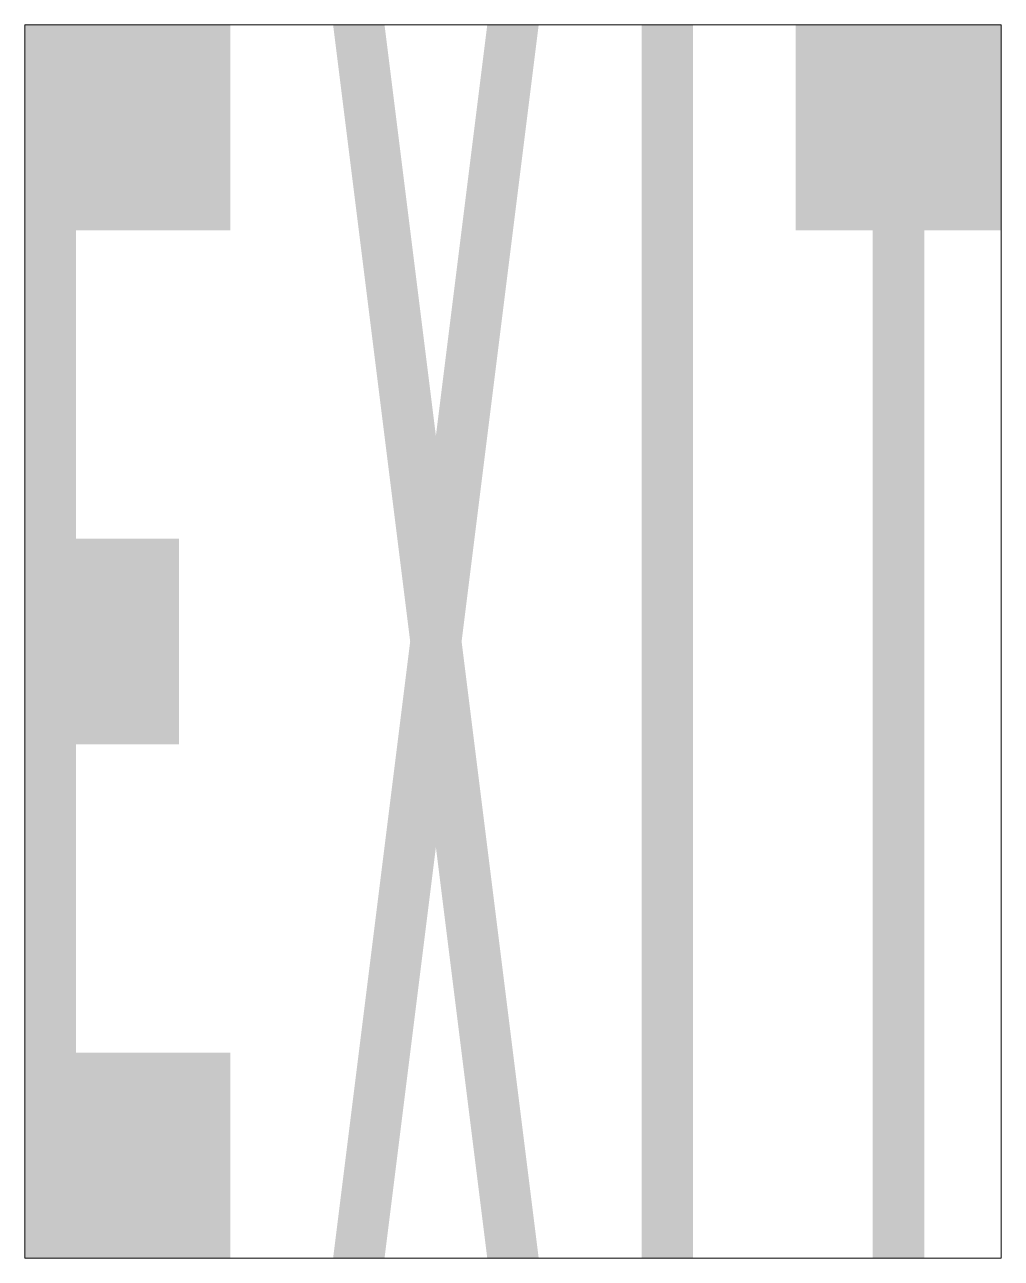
# Model space of a CAD drawing. Extents: x -3.17 to 3.17, y -4 to 4.
import ezdxf

# ---------------------------------------------------------------- set-up
doc = ezdxf.new("R2010")
doc.units = 0
doc.header["$LTSCALE"] = 0.01
doc.header["$MEASUREMENT"] = 0
doc.layers.get('0').update_dxf_attribs({"lineweight": 20})
doc.layers.get('Defpoints').update_dxf_attribs({"color": 111, "lineweight": 20})

msp = doc.modelspace()

# ---------------------------------------------------------------- hatches: boundary and pattern name
at = {"linetype": 'Continuous', "lineweight": 0}
h = msp.add_hatch(color=0, dxfattribs=at)
h.dxf.hatch_style = 1
h.paths.add_polyline_path([(-2.8333, 2.6667), (-1.8333, 2.6667), (-1.8333, 4), (-3.1667, 4), (-3.1667, -4), (-1.8333, -4), (-1.8333, -2.6667), (-2.8333, -2.6667), (-2.8333, -0.6667), (-2.1667, -0.6667), (-2.1667, 0.6667), (-2.8333, 0.6667)])
h = msp.add_hatch(color=0, dxfattribs=at)
h.dxf.hatch_style = 1
h.paths.add_polyline_path([(0.1667, 4), (-0.1667, 4), (-0.5, 1.3333), (-0.8333, 4), (-1.1667, 4), (-0.6667, 0), (-1.1667, -4), (-0.8333, -4), (-0.5, -1.3333), (-0.1667, -4), (0.1667, -4), (-0.3333, 0)])
h = msp.add_hatch(color=0, dxfattribs=at)
h.dxf.hatch_style = 1
h.paths.add_polyline_path([(1.1667, 4), (0.8333, 4), (0.8333, -4), (1.1667, -4)])
h = msp.add_hatch(color=0, dxfattribs=at)
h.dxf.hatch_style = 1
h.paths.add_polyline_path([(2.6667, 2.6667), (3.1667, 2.6667), (3.1667, 4), (1.8333, 4), (1.8333, 2.6667), (2.3333, 2.6667), (2.3333, -4), (2.6667, -4)])

# ---------------------------------------------------------------- linework, layer by layer
at = {"layer": 'Defpoints'}
msp.add_lwpolyline([(-3.1667, -4), (3.1667, -4), (3.1667, 4), (-3.1667, 4)], close=True, dxfattribs=at)

doc.saveas('drawing.dxf')
